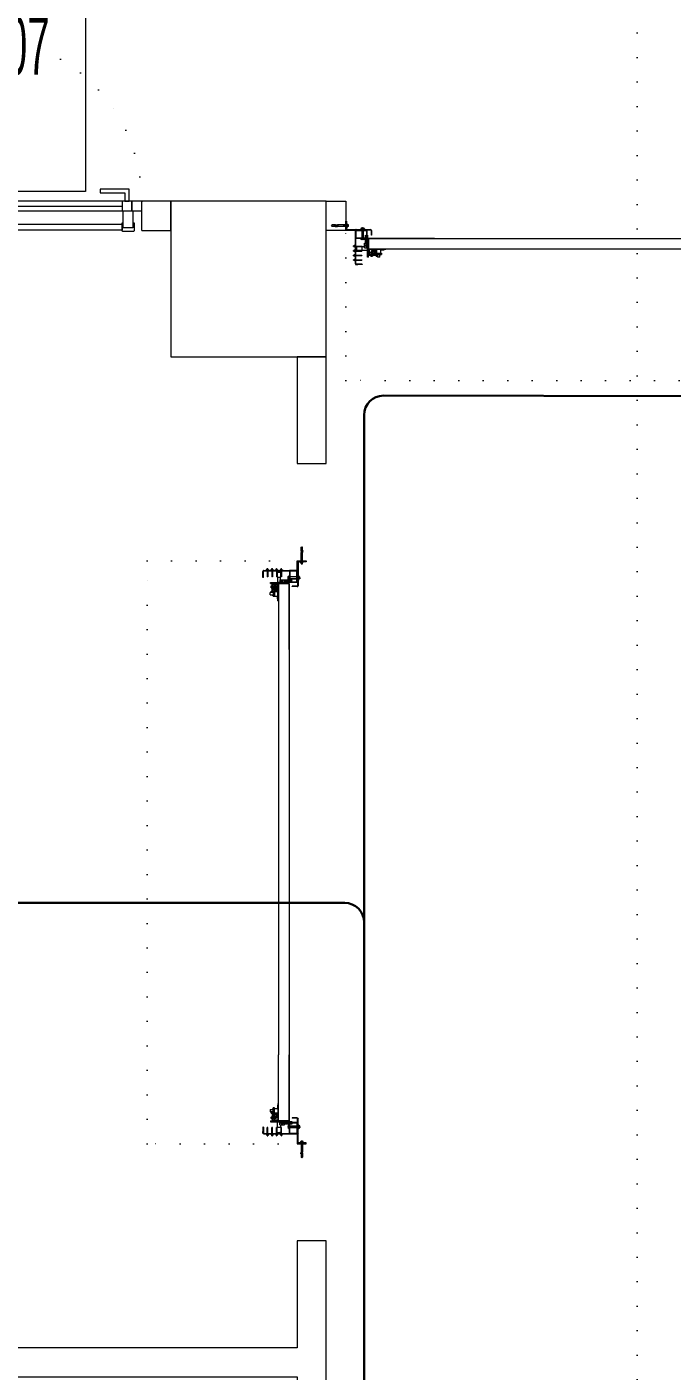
# Model space of a CAD drawing. Header units: metres. Extents: x -13621 to 152406, y -16073 to 22221.
# Drawn here: x 1486 to 1818, y 3478 to 4170 of the extents above; entities that cross this region are included whole.
import ezdxf
from ezdxf.enums import TextEntityAlignment as Align

# ---------------------------------------------------------------- set-up
doc = ezdxf.new("R2010")
doc.units = ezdxf.units.M
doc.header["$LTSCALE"] = 100
doc.header["$MEASUREMENT"] = 0
doc.linetypes.add('DOT2', pattern=[0.125, 0, -0.125])
doc.linetypes.add('HIDDEN', pattern=[0.375, 0.25, -0.125])
doc.layers.get('0').update_dxf_attribs({"color": 9, "lineweight": 9})
for name, color, linetype, lineweight in [('00', 9, 'Continuous', 9), ('01', 9, 'Continuous', 9), ('06B', 9, 'Continuous', 9), ('06D', 9, 'Continuous', 9), ('10', 9, 'Continuous', 9), ('15', 9, 'Continuous', 9), ('20', 9, 'DOT2', 9), ('21_mahal200', 9, 'Continuous', 9), ('Data  Tavan', 170, 'Continuous', 30)]:
    doc.layers.add(name, color=color, linetype=linetype, lineweight=lineweight)
doc.styles.add('Arial', font='arial.ttf', dxfattribs={"height": 2.5})
doc.styles.add('MuuM_TEXT-STANDART', font='ARIALN.TTF')

# ---------------------------------------------------------------- blocks, each defined once
blk = doc.blocks.new('p-kolon_80x80')
blk.add_lwpolyline([(-40, -40), (40, -40), (40, 40), (-40, 40)], close=True)
blk = doc.blocks.new('2.bod.sitatik')
at = {"layer": '01'}
blk.add_blockref('p-kolon_80x80', (1600, -4590), dxfattribs=at)
blk = doc.blocks.new('p-seksiyoonel kapı profil')
for p, q in [((-6.58, 4.13), (-6.82, 4.13)), ((-6.82, -13.02), (-6.82, 4.13)), ((-6.58, -13.02), (-6.58, 4.13)), ((-6.34, 4.37), (-6.34, 4.6)), ((-6.34, 4.6), (1.04, 4.6)), ((-6.34, 4.37), (1.04, 4.37)), ((-1.83, 1.61), (-1.83, -2.44)), ((-1.44, 1.27), (-1.8, 1.62)), ((-1.8, 1.62), (-1.8, -2.44)), ((-1.44, 1.27), (-1.44, -2.44)), ((-1.24, 1.18), (-1.24, -2.44)), ((-0.68, 1.62), (-1.04, 1.26)), ((-1.04, 1.26), (-1.04, -2.44)), ((-0.68, 1.62), (-0.68, -2.44)), ((-0.65, 1.61), (-0.65, -2.44)), ((0, 0), (33.85, 0)), ((0, 0), (0, 0)), ((1.04, 4.37), (1.04, 4.6)), ((1.27, 4.13), (1.51, 4.13)), ((1.27, 4.13), (1.27, 1.59)), ((1.51, 1.59), (1.27, 1.59)), ((1.51, 4.13), (1.51, 1.59)), ((-7.76, -4.16), (-7.76, -3.9)), ((-7.53, -3.9), (-7.76, -3.9)), ((-7.53, -4.16), (-7.76, -4.16)), ((-7.76, -4.19), (-7.76, -4.16)), ((-7.76, -4.19), (-7.08, -4.19)), ((-7.76, -6.53), (-7.76, -6.26)), ((-7.53, -6.26), (-7.76, -6.26)), ((-7.53, -6.53), (-7.76, -6.53)), ((-7.76, -6.56), (-7.76, -6.53)), ((-7.76, -6.56), (-7.08, -6.56)), ((-7.53, -3.9), (-6.84, -3.9)), ((-7.53, -4.16), (-7.53, -3.9)), ((-6.82, -4.16), (-7.53, -4.16)), ((-7.53, -6.26), (-6.84, -6.26)), ((-7.53, -6.53), (-7.53, -6.26)), ((-6.82, -6.53), (-7.53, -6.53)), ((-7.08, -3.39), (-6.84, -3.39)), ((-7.08, -3.63), (-7.08, -3.39)), ((-7.08, -3.63), (-7.08, -3.9)), ((-6.84, -3.63), (-7.08, -3.63)), ((-7.08, -4.16), (-7.08, -4.7)), ((-6.84, -4.7), (-7.08, -4.7)), ((-7.08, -5.76), (-6.84, -5.76)), ((-7.08, -5.99), (-7.08, -5.76)), ((-7.08, -5.99), (-7.08, -6.26)), ((-6.84, -5.99), (-7.08, -5.99)), ((-7.08, -6.53), (-7.08, -7.06)), ((-6.84, -3.63), (-6.84, -3.39)), ((-6.84, -3.63), (-6.84, -3.9)), ((-6.84, -4.7), (-6.84, -4.19)), ((-6.84, -5.99), (-6.84, -5.76)), ((-6.84, -5.99), (-6.84, -6.26)), ((-6.84, -7.06), (-6.84, -6.56)), ((-6.58, -3.93), (-3.51, -3.93)), ((-6.58, -4.16), (-3.51, -4.16)), ((-6.58, -6.29), (-3.51, -6.29)), ((-6.58, -6.53), (-3.51, -6.53)), ((-5.99, -4.68), (-6.04, -4.73)), ((-6.04, -5.53), (-6.04, -4.73)), ((-6.04, -5.67), (-6.04, -5.53)), ((-6.04, -5.67), (-5.99, -5.72)), ((-3.39, -4.25), (-5.99, -4.25)), ((-5.99, -6.14), (-5.99, -4.25)), ((-5.99, -6.14), (-3.39, -6.14)), ((-3.51, -3.93), (-3.51, -4.16)), ((-3.51, -6.29), (-3.51, -6.53)), ((-3.39, -6.14), (-3.39, -4.25)), ((-2.07, -4.37), (-3.39, -4.37)), ((-3.39, -6.03), (-0.6, -6.03)), ((-2.07, -2.52), (-2.07, -2.44)), ((-2.07, -2.44), (-0.59, -2.44)), ((-2.07, -2.52), (-0.59, -2.52)), ((-2.07, -4.85), (-2.07, -2.52)), ((-2.07, -4.85), (-0.59, -4.85)), ((-1.7, -3.58), (-1.71, -3.72)), ((-1.71, -3.64), (-1.68, -3.77)), ((-1.71, -3.72), (-1.68, -3.85)), ((-1.65, -3.45), (-1.7, -3.58)), ((-1.68, -3.77), (-1.61, -3.89)), ((-1.68, -3.85), (-1.61, -3.97)), ((-1.56, -3.34), (-1.65, -3.45)), ((-1.65, -3.84), (-1.44, -3.63)), ((-1.61, -3.89), (-1.51, -3.98)), ((-1.61, -3.97), (-1.51, -4.07)), ((-1.45, -3.26), (-1.56, -3.34)), ((-1.51, -3.98), (-1.38, -4.04)), ((-1.51, -4.07), (-1.38, -4.13)), ((-1.31, -3.22), (-1.45, -3.26)), ((-1.44, -3.26), (-1.44, -3.63)), ((-1.38, -4.04), (-1.24, -4.07)), ((-1.38, -4.13), (-1.24, -4.15)), ((-1.17, -3.22), (-1.31, -3.22)), ((-1.24, -3.22), (-1.24, -3.55)), ((-1.24, -4.07), (-1.1, -4.04)), ((-1.24, -4.15), (-1.1, -4.13)), ((-1.04, -3.26), (-1.17, -3.22)), ((-1.1, -4.04), (-0.97, -3.98)), ((-1.1, -4.13), (-0.97, -4.07)), ((-1.04, -3.26), (-1.04, -3.63)), ((-0.92, -3.34), (-1.04, -3.26)), ((-1.04, -3.63), (-0.83, -3.83)), ((-0.97, -3.98), (-0.87, -3.89)), ((-0.97, -4.07), (-0.87, -3.97)), ((-0.83, -3.45), (-0.92, -3.34)), ((-0.87, -3.89), (-0.8, -3.77)), ((-0.87, -3.97), (-0.8, -3.85)), ((-0.78, -3.58), (-0.83, -3.45)), ((-0.8, -3.77), (-0.77, -3.64)), ((-0.8, -3.85), (-0.77, -3.72)), ((-0.77, -3.72), (-0.78, -3.58)), ((-0.59, -0.62), (-0.65, -0.68)), ((-0.65, -1.69), (-0.59, -1.74)), ((-0.6, -5.77), (-0.6, -4.85)), ((-0.6, -6.03), (-0.6, -5.77)), ((-0.6, -5.79), (-0.59, -5.79)), ((-0.12, 0), (-0.59, 0)), ((-0.59, -2.01), (-0.59, 0)), ((-0.59, -2.01), (-0.12, -2.01)), ((-0.59, -2.01), (-0.59, -2.44)), ((-0.59, -2.44), (-0.59, -2.5)), ((-0.59, -2.44), (-0.12, -2.44)), ((-0.59, -2.52), (-0.59, -2.5)), ((-0.59, -2.5), (-0.21, -2.5)), ((-0.59, -3.19), (-0.59, -2.52)), ((-0.59, -4.85), (-0.59, -3.19)), ((-0.59, -3.19), (-0.47, -3.19)), ((-0.59, -4.85), (-0.47, -4.85)), ((-0.59, -4.85), (-0.59, -5.32)), ((-0.12, -5.32), (-0.59, -5.32)), ((-0.59, -9.63), (-0.59, -5.32)), ((-0.47, -3.19), (-0.41, -3.16)), ((-0.47, -4.85), (-0.47, -3.19)), ((-0.4, -4.84), (-0.47, -4.85)), ((-0.41, -3.16), (-0.35, -3.07)), ((-0.34, -4.84), (-0.4, -4.84)), ((-0.35, -3.07), (-0.3, -2.93)), ((-0.28, -4.83), (-0.34, -4.84)), ((-0.3, -2.93), (-0.25, -2.74)), ((-0.22, -4.83), (-0.28, -4.83)), ((-0.25, -2.74), (-0.21, -2.5)), ((-0.18, -4.82), (-0.22, -4.83)), ((-0.21, -2.5), (-0.17, -2.49)), ((-0.15, -4.81), (-0.18, -4.82)), ((-0.17, -2.49), (-0.14, -2.48)), ((-0.12, -4.8), (-0.15, -4.81)), ((-0.12, -5.79), (-0.15, -5.79)), ((-0.15, -5.82), (0.36, -5.82)), ((-0.14, -2.48), (-0.12, -2.46)), ((-0.12, -0.24), (-0.12, 0)), ((-0.12, -0.24), (0, -0.24)), ((-0.12, -5.32), (-0.12, -0.24)), ((-0.12, -2.46), (-0.12, -2.45)), ((-0.12, -4.78), (-0.12, -4.8)), ((-0.12, -5.32), (0, -5.32)), ((-0.12, -5.79), (-0.12, -5.32)), ((0.13, -5.79), (-0.12, -5.79)), ((0.36, -5.85), (-0.12, -5.85)), ((-0.12, -9.63), (-0.12, -5.85)), ((33.85, 0), (0, 0)), ((0, 0), (0, -0.36)), ((0, -0.36), (0, -0.52)), ((0, -0.52), (0, -0.58)), ((0, -0.58), (0, -0.6)), ((0, -0.6), (0, -0.87)), ((0, -0.87), (0, -0.89)), ((0, -0.89), (0, -0.95)), ((0, -0.95), (0, -1.53)), ((0, -1.53), (0, -1.64)), ((0, -1.64), (0, -2.06)), ((0, -2.06), (0, -2.19)), ((0, -2.19), (0, -2.29)), ((0, -2.29), (0, -2.71)), ((0, -2.71), (0, -3.13)), ((0, -3.13), (0, -3.23)), ((0, -3.23), (0, -3.36)), ((0, -3.36), (0, -4.47)), ((0, -4.47), (0, -4.53)), ((0, -4.53), (0, -4.55)), ((0, -4.55), (0, -4.81)), ((0, -4.81), (0, -4.83)), ((0, -4.83), (0, -4.89)), ((0, -4.89), (0, -5.06)), ((0, -5.06), (0, -5.41)), ((0, -5.41), (33.85, -5.41)), ((0.07, -5.85), (0.07, -5.9)), ((0.07, -5.9), (0.36, -5.9)), ((0.36, -5.92), (0.09, -5.92)), ((0.36, -6.59), (0.1, -6.59)), ((0.13, -5.79), (0.13, -5.41)), ((0.29, -5.79), (0.13, -5.79)), ((0.13, -5.79), (0.16, -5.79)), ((0.31, -5.79), (0.31, -5.41)), ((0.32, -5.79), (0.36, -5.79)), ((0.36, -5.79), (0.36, -5.41)), ((0.36, -8.39), (0.36, -5.79)), ((0.36, -5.79), (0.4, -5.79)), ((0.38, -5.41), (0.38, -5.46)), ((0.38, -5.46), (0.39, -5.53)), ((0.39, -5.53), (0.39, -5.61)), ((0.39, -5.61), (0.4, -5.7)), ((0.4, -5.7), (0.4, -5.79)), ((0.4, -8.39), (0.4, -5.79)), ((3.93, -5.79), (0.4, -5.79)), ((1.26, -6.78), (1.23, -6.99)), ((1.33, -6.58), (1.26, -6.78)), ((1.44, -6.39), (1.33, -6.58)), ((1.33, -7.09), (1.36, -6.87)), ((1.36, -6.87), (1.42, -6.66)), ((1.37, -7.09), (1.39, -6.87)), ((1.39, -6.87), (1.43, -6.71)), ((1.42, -6.66), (1.43, -6.64)), ((1.57, -6.23), (1.44, -6.39)), ((1.56, -6.52), (1.44, -6.61)), ((1.44, -6.61), (1.46, -6.89)), ((1.51, -6.61), (1.44, -6.61)), ((1.45, -6.58), (1.52, -6.47)), ((1.46, -6.89), (1.49, -7.18)), ((1.5, -6.55), (1.55, -6.47)), ((1.51, -6.61), (1.63, -6.52)), ((1.54, -6.87), (1.51, -6.61)), ((1.52, -6.47), (1.66, -6.3)), ((1.57, -7.14), (1.54, -6.87)), ((1.55, -6.47), (1.69, -6.3)), ((1.9, -6.27), (1.56, -6.52)), ((1.74, -6.09), (1.57, -6.23)), ((1.58, -6.92), (1.61, -6.79)), ((1.61, -6.79), (1.66, -6.67)), ((1.63, -6.52), (1.99, -6.27)), ((1.66, -6.3), (1.83, -6.16)), ((1.66, -6.67), (1.72, -6.56)), ((1.69, -6.3), (1.86, -6.16)), ((1.72, -6.56), (1.8, -6.45)), ((1.92, -5.98), (1.74, -6.09)), ((1.8, -6.45), (1.89, -6.35)), ((1.83, -6.16), (2.02, -6.05)), ((1.86, -6.16), (2.05, -6.05)), ((1.89, -6.35), (1.99, -6.27)), ((2.03, -6.18), (1.9, -6.27)), ((2.12, -5.91), (1.92, -5.98)), ((1.98, -7.05), (2.01, -6.89)), ((1.99, -6.27), (2.11, -6.18)), ((1.99, -6.27), (2.1, -6.2)), ((2.01, -6.89), (2.08, -6.75)), ((2.02, -6.05), (2.23, -5.99)), ((2.38, -5.94), (2.03, -6.18)), ((2.07, -6.91), (2.03, -7.05)), ((2.05, -6.05), (2.26, -5.99)), ((2.14, -6.78), (2.07, -6.91)), ((2.08, -6.75), (2.19, -6.63)), ((2.1, -6.2), (2.22, -6.15)), ((2.11, -6.18), (2.45, -5.94)), ((2.33, -5.87), (2.12, -5.91)), ((2.25, -6.67), (2.14, -6.78)), ((2.19, -6.63), (2.33, -6.55)), ((2.22, -6.15), (2.34, -6.11)), ((2.23, -5.99), (2.29, -5.98)), ((2.39, -6.61), (2.25, -6.67)), ((2.26, -5.99), (2.29, -5.98)), ((2.53, -6.59), (2.26, -6.59)), ((2.44, -5.86), (2.33, -5.87)), ((2.33, -6.55), (2.48, -6.5)), ((2.34, -6.11), (2.47, -6.09)), ((2.45, -5.94), (2.38, -5.94)), ((2.53, -6.59), (2.39, -6.61)), ((2.53, -5.87), (2.44, -5.86)), ((2.45, -5.94), (2.71, -6.05)), ((2.47, -6.09), (2.6, -6.09)), ((2.48, -6.5), (2.64, -6.5)), ((2.49, -6.5), (2.54, -6.51)), ((2.52, -6.5), (2.61, -6.51)), ((2.52, -6.5), (2.56, -6.5)), ((2.74, -5.9), (2.53, -5.87)), ((2.7, -6.59), (2.53, -6.59)), ((2.68, -6.61), (2.53, -6.59)), ((2.54, -6.51), (2.69, -6.57)), ((2.55, -5.97), (2.7, -5.99)), ((2.56, -6.5), (2.72, -6.55)), ((2.6, -6.09), (2.73, -6.1)), ((2.61, -6.51), (2.76, -6.57)), ((2.64, -6.5), (2.8, -6.55)), ((2.73, -6.63), (2.67, -6.56)), ((2.82, -6.67), (2.68, -6.61)), ((2.69, -6.57), (2.82, -6.66)), ((2.7, -5.99), (2.91, -6.05)), ((2.71, -6.05), (2.98, -6.18)), ((2.72, -6.55), (2.85, -6.63)), ((2.73, -6.1), (2.86, -6.13)), ((2.95, -5.97), (2.74, -5.9)), ((2.76, -6.57), (2.89, -6.66)), ((2.8, -6.66), (2.76, -6.61)), ((2.8, -6.55), (2.94, -6.63)), ((2.82, -6.66), (2.89, -6.73)), ((2.92, -6.78), (2.82, -6.67)), ((2.85, -6.63), (2.96, -6.75)), ((2.86, -6.13), (2.98, -6.18)), ((2.89, -6.66), (2.99, -6.79)), ((2.91, -6.05), (3.1, -6.16)), ((3, -6.91), (2.92, -6.78)), ((2.94, -6.63), (3.05, -6.75)), ((3.13, -6.08), (2.95, -5.97)), ((2.96, -6.75), (3.04, -6.89)), ((2.98, -6.18), (3.1, -6.24)), ((2.98, -6.18), (3.02, -6.19)), ((2.99, -6.79), (3.05, -6.93)), ((3.03, -7.05), (3, -6.91)), ((3.02, -6.19), (3.26, -6.31)), ((3.04, -6.89), (3.07, -7.05)), ((3.05, -6.75), (3.12, -6.89)), ((3.1, -6.16), (3.27, -6.29)), ((3.1, -6.24), (3.2, -6.32)), ((3.12, -6.89), (3.15, -7.05)), ((3.24, -6.17), (3.13, -6.08)), ((3.2, -6.32), (3.3, -6.41)), ((3.25, -6.18), (3.41, -6.37)), ((3.26, -6.31), (3.5, -6.42)), ((3.3, -6.41), (3.38, -6.51)), ((3.38, -6.51), (3.45, -6.62)), ((3.45, -6.62), (3.5, -6.74)), ((3.5, -6.42), (3.53, -6.7)), ((3.5, -6.74), (3.54, -6.87)), ((3.51, -6.51), (3.64, -6.88)), ((3.53, -6.7), (3.56, -7)), ((3.54, -6.72), (3.58, -6.87)), ((3.54, -6.87), (3.56, -7)), ((3.58, -6.87), (3.6, -7.09)), ((3.64, -6.88), (3.65, -7.29)), ((3.91, -5.46), (3.91, -5.41)), ((3.92, -5.53), (3.91, -5.46)), ((3.92, -5.61), (3.92, -5.53)), ((3.93, -5.7), (3.92, -5.61)), ((3.93, -5.79), (3.93, -5.7)), ((3.93, -8.39), (3.93, -5.79)), ((3.93, -5.79), (4.01, -5.79)), ((3.97, -5.79), (3.97, -7.56)), ((4.01, -5.79), (4.01, -5.41)), ((8.86, -5.79), (4.01, -5.79)), ((6.33, -7.56), (6.33, -5.79)), ((6.58, -5.82), (8.07, -5.82)), ((8.04, -5.85), (6.61, -5.85)), ((6.81, -5.85), (6.81, -5.9)), ((6.81, -5.9), (7.84, -5.9)), ((7.82, -5.92), (6.82, -5.92)), ((7.84, -5.9), (7.84, -5.85)), ((8.86, -5.79), (8.86, -5.41)), ((-7.76, -8.89), (-7.76, -8.62)), ((-7.53, -8.62), (-7.76, -8.62)), ((-7.53, -8.89), (-7.76, -8.89)), ((-7.76, -8.92), (-7.76, -8.89)), ((-7.76, -8.92), (-7.08, -8.92)), ((-7.76, -11.25), (-7.76, -10.99)), ((-7.53, -10.99), (-7.76, -10.99)), ((-7.53, -11.25), (-7.76, -11.25)), ((-7.76, -11.28), (-7.76, -11.25)), ((-7.76, -11.28), (-7.08, -11.28)), ((-7.53, -8.62), (-6.84, -8.62)), ((-7.53, -8.89), (-7.53, -8.62)), ((-6.82, -8.89), (-7.53, -8.89)), ((-7.53, -10.99), (-6.84, -10.99)), ((-7.53, -11.25), (-7.53, -10.99)), ((-6.82, -11.25), (-7.53, -11.25)), ((-6.84, -7.06), (-7.08, -7.06)), ((-7.08, -8.12), (-6.84, -8.12)), ((-7.08, -8.35), (-7.08, -8.12)), ((-7.08, -8.35), (-7.08, -8.62)), ((-6.84, -8.35), (-7.08, -8.35)), ((-7.08, -8.89), (-7.08, -9.42)), ((-6.84, -9.42), (-7.08, -9.42)), ((-7.08, -10.48), (-6.84, -10.48)), ((-7.08, -10.71), (-7.08, -10.48)), ((-7.08, -10.71), (-7.08, -10.99)), ((-6.84, -10.71), (-7.08, -10.71)), ((-7.08, -11.25), (-7.08, -11.79)), ((-6.84, -11.79), (-7.08, -11.79)), ((-6.84, -8.35), (-6.84, -8.12)), ((-6.84, -8.35), (-6.84, -8.62)), ((-6.84, -9.42), (-6.84, -8.92)), ((-6.84, -10.71), (-6.84, -10.48)), ((-6.84, -10.71), (-6.84, -10.99)), ((-6.84, -11.79), (-6.84, -11.28)), ((-6.58, -13.02), (-6.82, -13.02)), ((-6.82, -13.02), (-6.82, -13.03)), ((-6.58, -8.65), (-3.51, -8.65)), ((-6.58, -8.89), (-3.51, -8.89)), ((-6.58, -11.01), (-3.51, -11.01)), ((-6.58, -11.25), (-3.51, -11.25)), ((-6.34, -13.26), (-6.34, -13.5)), ((-3.27, -13.26), (-6.34, -13.26)), ((-3.27, -13.5), (-6.34, -13.5)), ((-6.34, -13.5), (-5.67, -13.5)), ((-6.34, -13.5), (-6.34, -13.5)), ((-5.67, -13.5), (-5.49, -13.5)), ((-5.67, -13.5), (-5.67, -13.5)), ((-5.49, -13.5), (-5.49, -13.5)), ((-3.51, -8.65), (-3.51, -8.89)), ((-3.51, -11.01), (-3.51, -11.25)), ((-3.27, -13.26), (-3.27, -13.5)), ((-0.12, -9.63), (-0.59, -9.63)), ((0.1, -7.59), (0.36, -7.59)), ((0.14, -8.74), (0.14, -8.27)), ((0.36, -8.27), (0.14, -8.27)), ((2.18, -8.74), (0.14, -8.74)), ((0.36, -8.39), (0.4, -8.39)), ((3.93, -8.39), (0.4, -8.39)), ((0.96, -7.09), (0.94, -7.09)), ((0.95, -7.13), (0.95, -7.21)), ((0.95, -7.21), (0.99, -7.42)), ((0.99, -7.42), (1.06, -7.62)), ((1.06, -7.62), (1.17, -7.8)), ((1.07, -9.19), (1.07, -8.74)), ((1.07, -9.19), (1.12, -9.19)), ((1.12, -9.19), (1.11, -9.19)), ((1.11, -9.19), (1.11, -9.22)), ((1.18, -9.22), (1.11, -9.22)), ((1.18, -9.22), (1.12, -9.19)), ((1.12, -9.19), (1.16, -9.19)), ((1.16, -9.19), (1.16, -8.74)), ((1.16, -9.19), (1.42, -9.19)), ((1.17, -7.8), (1.31, -7.96)), ((1.2, -9.22), (1.18, -9.22)), ((1.41, -9.19), (1.2, -9.22)), ((1.65, -9.22), (1.2, -9.22)), ((1.23, -6.99), (1.23, -7.21)), ((1.23, -7.21), (1.27, -7.42)), ((1.27, -7.42), (1.34, -7.62)), ((1.31, -7.96), (1.47, -8.1)), ((1.36, -7.31), (1.33, -7.09)), ((1.34, -7.62), (1.45, -7.8)), ((1.42, -7.52), (1.36, -7.31)), ((1.39, -7.31), (1.37, -7.09)), ((1.45, -7.52), (1.39, -7.31)), ((1.42, -9.19), (1.41, -9.19)), ((1.52, -7.71), (1.42, -7.52)), ((1.42, -9.19), (1.67, -9.19)), ((1.65, -9.22), (1.42, -9.19)), ((1.53, -7.67), (1.45, -7.52)), ((1.45, -7.8), (1.59, -7.96)), ((1.47, -8.1), (1.66, -8.21)), ((1.49, -7.18), (1.49, -7.22)), ((1.49, -7.22), (1.52, -7.49)), ((1.52, -7.49), (1.55, -7.76)), ((1.54, -7.74), (1.52, -7.71)), ((1.62, -7.76), (1.55, -7.76)), ((1.55, -7.76), (1.8, -7.88)), ((1.57, -7.05), (1.58, -6.92)), ((1.57, -7.18), (1.57, -7.05)), ((1.57, -7.18), (1.57, -7.14)), ((1.6, -7.48), (1.57, -7.18)), ((1.59, -7.31), (1.57, -7.18)), ((1.66, -7.88), (1.57, -7.78)), ((1.63, -7.44), (1.59, -7.31)), ((1.59, -7.96), (1.75, -8.1)), ((1.62, -7.76), (1.6, -7.48)), ((1.87, -7.87), (1.62, -7.76)), ((1.68, -7.56), (1.63, -7.44)), ((1.69, -7.88), (1.63, -7.81)), ((1.68, -9.22), (1.65, -9.22)), ((1.83, -8.02), (1.66, -7.88)), ((1.66, -8.21), (1.86, -8.28)), ((1.67, -9.19), (1.67, -8.74)), ((1.67, -9.19), (1.88, -9.19)), ((1.75, -7.67), (1.68, -7.56)), ((1.88, -9.19), (1.68, -9.22)), ((2.05, -9.22), (1.68, -9.22)), ((1.86, -8.02), (1.69, -7.88)), ((1.83, -7.77), (1.75, -7.67)), ((1.75, -8.1), (1.94, -8.21)), ((1.8, -7.88), (2.07, -8)), ((1.93, -7.86), (1.83, -7.77)), ((2.03, -8.13), (1.83, -8.02)), ((2.06, -8.13), (1.86, -8.02)), ((1.86, -8.28), (2.07, -8.31)), ((2.11, -7.99), (1.87, -7.87)), ((2.09, -9.19), (1.88, -9.19)), ((1.88, -9.19), (1.88, -9.19)), ((2.05, -9.22), (1.88, -9.19)), ((2.03, -7.94), (1.93, -7.86)), ((1.94, -8.21), (2.14, -8.28)), ((1.99, -7.21), (1.98, -7.05)), ((2.04, -7.36), (1.99, -7.21)), ((2.03, -7.05), (2.05, -7.2)), ((2.15, -8), (2.03, -7.94)), ((2.24, -8.19), (2.03, -8.13)), ((2.14, -7.49), (2.04, -7.36)), ((2.05, -7.2), (2.1, -7.34)), ((2.05, -9.2), (2.06, -9.22)), ((2.06, -9.22), (2.05, -9.22)), ((2.27, -8.19), (2.06, -8.13)), ((2.07, -8), (2.1, -8.02)), ((2.07, -8.31), (2.16, -8.31)), ((2.09, -9.19), (2.09, -8.74)), ((2.1, -7.34), (2.19, -7.46)), ((2.1, -8.02), (2.35, -8.13)), ((2.15, -8), (2.11, -7.99)), ((2.26, -7.6), (2.14, -7.49)), ((2.14, -8.28), (2.35, -8.31)), ((2.41, -8.13), (2.15, -8)), ((2.27, -8.05), (2.15, -8)), ((2.18, -8.74), (2.18, -8.39)), ((4.56, -8.74), (2.18, -8.74)), ((2.19, -7.46), (2.32, -7.54)), ((2.45, -8.21), (2.24, -8.19)), ((2.26, -7.59), (2.53, -7.59)), ((2.41, -7.66), (2.26, -7.6)), ((2.4, -8.08), (2.27, -8.05)), ((2.48, -8.21), (2.27, -8.19)), ((2.32, -7.54), (2.46, -7.59)), ((2.35, -8.13), (2.6, -8.24)), ((2.35, -8.31), (2.56, -8.31)), ((2.53, -8.09), (2.4, -8.08)), ((2.57, -7.68), (2.41, -7.66)), ((2.67, -8.24), (2.41, -8.13)), ((2.45, -8.21), (2.48, -8.21)), ((2.46, -7.59), (2.61, -7.59)), ((2.53, -7.67), (2.49, -7.68)), ((2.64, -7.66), (2.52, -7.68)), ((2.6, -7.67), (2.52, -7.68)), ((2.53, -7.59), (2.7, -7.59)), ((2.68, -7.62), (2.53, -7.67)), ((2.66, -8.09), (2.53, -8.09)), ((2.56, -8.31), (2.67, -8.29)), ((2.73, -7.66), (2.57, -7.68)), ((2.75, -7.62), (2.6, -7.67)), ((2.67, -8.24), (2.6, -8.24)), ((2.61, -7.59), (2.75, -7.54)), ((2.79, -7.59), (2.64, -7.66)), ((2.79, -8.07), (2.66, -8.09)), ((2.67, -7.62), (2.73, -7.55)), ((2.79, -8.16), (2.67, -8.24)), ((2.82, -7.52), (2.68, -7.62)), ((2.72, -8.28), (2.71, -8.28)), ((2.92, -8.22), (2.72, -8.28)), ((2.87, -7.59), (2.73, -7.66)), ((2.75, -7.54), (2.87, -7.46)), ((2.88, -7.52), (2.75, -7.62)), ((2.76, -7.57), (2.79, -7.53)), ((2.91, -8.13), (2.77, -8.17)), ((2.91, -7.49), (2.79, -7.59)), ((2.79, -7.53), (2.8, -7.52)), ((3.15, -7.91), (2.79, -8.16)), ((2.91, -8.03), (2.79, -8.07)), ((2.89, -7.45), (2.82, -7.52)), ((2.87, -7.46), (2.97, -7.34)), ((3, -7.49), (2.87, -7.59)), ((2.98, -7.4), (2.88, -7.52)), ((3.01, -7.36), (2.91, -7.49)), ((3.03, -7.98), (2.91, -8.03)), ((3.11, -8.02), (2.91, -8.13)), ((3.26, -8), (2.92, -8.22)), ((2.97, -7.34), (3.02, -7.2)), ((3.05, -7.25), (2.98, -7.4)), ((3.09, -7.36), (3, -7.49)), ((3.06, -7.21), (3.01, -7.36)), ((3.02, -7.2), (3.03, -7.05)), ((3.15, -7.91), (3.03, -7.98)), ((3.05, -6.93), (3.07, -7.09)), ((3.07, -7.09), (3.05, -7.25)), ((3.07, -7.05), (3.06, -7.21)), ((3.14, -7.21), (3.09, -7.36)), ((3.27, -7.88), (3.11, -8.02)), ((3.15, -7.05), (3.14, -7.21)), ((3.27, -7.82), (3.15, -7.91)), ((3.25, -7.83), (3.15, -7.91)), ((3.34, -7.73), (3.25, -7.83)), ((3.51, -7.68), (3.26, -8)), ((3.61, -7.57), (3.27, -7.82)), ((3.38, -7.77), (3.27, -7.88)), ((3.41, -7.62), (3.34, -7.73)), ((3.48, -7.51), (3.41, -7.62)), ((3.52, -7.38), (3.48, -7.51)), ((3.53, -7.63), (3.51, -7.68)), ((3.55, -7.26), (3.52, -7.38)), ((3.57, -7.13), (3.55, -7.26)), ((3.56, -7), (3.57, -7.13)), ((3.56, -7), (3.57, -7.04)), ((3.57, -7.04), (3.59, -7.3)), ((3.6, -7.09), (3.59, -7.24)), ((3.59, -7.3), (3.61, -7.57)), ((3.65, -7.29), (3.6, -7.43)), ((3.9, -9.19), (3.9, -8.74)), ((3.9, -9.19), (4, -9.19)), ((3.93, -7.56), (6.14, -7.56)), ((3.93, -8.27), (6.14, -8.27)), ((4, -9.19), (3.94, -9.22)), ((4.12, -9.22), (3.94, -9.22)), ((4.12, -9.22), (4, -9.19)), ((4, -9.19), (4.1, -9.19)), ((4, -9.19), (4, -9.19)), ((4.1, -9.19), (4.1, -8.74)), ((4.1, -9.19), (4.37, -9.19)), ((4.14, -9.22), (4.12, -9.22)), ((4.37, -9.19), (4.14, -9.22)), ((4.56, -9.22), (4.14, -9.22)), ((4.37, -9.19), (4.56, -9.19)), ((4.37, -9.19), (4.37, -9.19)), ((4.56, -9.21), (4.37, -9.19)), ((4.56, -8.27), (4.56, -9.69)), ((5.74, -9.69), (4.56, -9.69)), ((5.74, -9.69), (5.74, -8.27)), ((5.88, -8.74), (5.74, -8.74)), ((5.88, -8.74), (5.88, -8.27)), ((6.14, -7.56), (6.14, -8.27)), ((6.14, -7.56), (6.63, -7.56)), ((6.14, -8.27), (6.63, -8.27)), ((6.63, -7.56), (6.63, -8.27))]:
    blk.add_line(p, q)
for centre, radius, start, end in [((-6.34, 4.13), 0.473, 90, 180), ((-6.34, 4.13), 0.236, 90, 180), ((-1.24, 1.47), 0.295, 225, 269.1856), ((-1.24, 1.47), 0.295, 270.37106, 314.37643), ((1.04, 4.13), 0.473, 0, 90), ((1.04, 4.13), 0.236, 0, 90), ((-6.81, -3.9), 0.0295, 180, 258.46304), ((-6.81, -4.19), 0.0295, 101.53696, 180), ((-6.81, -6.26), 0.0295, 180, 258.46304), ((-6.81, -6.56), 0.0295, 101.53696, 180), ((-1.24, -3.84), 0.295, 90.8144, 135), ((-1.24, -3.84), 0.295, 45.62357, 89.62894), ((-0.12, -5.32), 0.472, 180, 270), ((-0.12, -5.82), 0.0295, 180, 270), ((0.1, -7.09), 0.502, 90, 116.35109), ((0.09, -5.9), 0.0177, 180, 270), ((6.61, -5.82), 0.0295, 180, 270), ((6.82, -5.9), 0.0177, 180, 270), ((7.82, -5.9), 0.0177, 270, 0), ((8.04, -5.82), 0.0295, 270, 0), ((-6.81, -8.62), 0.0295, 180, 258.46304), ((-6.81, -8.92), 0.0295, 101.53696, 180), ((-6.81, -10.99), 0.0295, 180, 258.46304), ((-6.81, -11.28), 0.0295, 101.53696, 180), ((-6.34, -13.02), 0.473, 180, 270), ((-6.34, -13.03), 0.473, 180, 270), ((-6.34, -13.02), 0.236, 180, 270), ((0.1, -7.09), 0.502, 243.64891, 270)]:
    blk.add_arc(centre, radius, start, end)
blk = doc.blocks.new('çelik dübel')
at = {"layer": '10', "linetype": 'HIDDEN', "ltscale": 7}
for p, q in [((-87.2, -2), (-85, 2)), ((-85, -6), (-85, 2)), ((-68, 2), (-85, 2)), ((-75, -6), (-75, 2)), ((-70, -6), (-70, 2)), ((-68, 3), (-58, 2)), ((-68, -7), (-68, 3)), ((-58, -6), (-58, 2)), ((-8.5, 2), (-58, 2)), ((-53, 1.5), (-58, 1.5)), ((-53, -6), (-53, 2)), ((-25, -6), (-25, 2)), ((-25, -6), (-23.9, 2)), ((-23, -6), (-21.9, 2)), ((-21, -6), (-19.9, 2)), ((-19, -6), (-17.9, 2)), ((-17, -6), (-15.9, 2)), ((-85, -6), (-87.2, -2)), ((-68, -6), (-85, -6)), ((-68, -7), (-58, -6)), ((-53, -5.5), (-58, -5.5)), ((-8.5, -6), (-58, -6))]:
    blk.add_line(p, q, dxfattribs=at)
at = {"layer": '10', "linetype": 'Continuous'}
for p, q in [((-15, -6), (-13.9, 2)), ((-13, -6), (-11.9, 2)), ((-11, -6), (-10, 1.1)), ((-10, -9), (-10, 5)), ((-9, 5), (-10, 5)), ((-9, -9), (-9, 5)), ((-8.5, 2), (-8.5, 3)), ((-8.5, -4), (-8.5, 0)), ((-5, 4), (-7.5, 4)), ((-5, 1), (-7.5, 1)), ((-4, 2), (-4, 3)), ((-1, 2), (-4, 2)), ((-4, -4), (-4, 0)), ((-3, -6), (-1.9, 2)), ((-1, -6), (0, 1.1)), ((0, -5), (0, 1)), ((-9, -9), (-10, -9)), ((-8.5, -6), (-8.5, -7)), ((-5, -5), (-7.5, -5)), ((-5, -8), (-7.5, -8)), ((-4, -6), (-4, -7)), ((-1, -6), (-4, -6))]:
    blk.add_line(p, q, dxfattribs=at)
at = {"layer": '10', "color": 4}
for p, q in [((-10, 3), (-10, 5)), ((-10, -7), (-10, -9.1))]:
    blk.add_line(p, q, dxfattribs=at)
at = {"layer": '10', "linetype": 'HIDDEN'}
for points in [[(-68, 0.6), (-67.4, 0.4), (-67, 0.1), (-66.6, -0.3), (-66.2, -0.8), (-65.9, -1.3), (-65.7, -1.9), (-65.4, -2.3), (-65.2, -2.8), (-65, -3.1), (-64.8, -3.3), (-64.6, -3.5), (-64.4, -3.6), (-64.2, -3.5), (-63.9, -3.5), (-63.7, -3.3), (-63.5, -3.1), (-63.2, -2.9), (-62.9, -2.6), (-62.7, -2.3), (-62.4, -2), (-62.1, -1.7), (-61.9, -1.4), (-61.6, -1.1), (-61.4, -0.9), (-61.2, -0.7), (-61, -0.6), (-60.8, -0.5), (-60.6, -0.5), (-60.4, -0.5), (-60.3, -0.7), (-60.1, -0.9), (-59.9, -1.1), (-59.8, -1.5), (-59.6, -1.9), (-59.4, -2.3), (-59.2, -2.7), (-58.9, -3), (-58.7, -3.3), (-58.4, -3.5), (-58, -3.5)], [(-68, -0.5), (-68, -0.5), (-67.9, -0.5), (-67.9, -0.5), (-67.8, -0.5), (-67.8, -0.6), (-67.7, -0.6), (-67.7, -0.6), (-67.6, -0.7), (-67.6, -0.7), (-67.6, -0.8), (-67.5, -0.8), (-67.5, -0.8), (-67.5, -0.9), (-67.4, -0.9), (-67.4, -0.9), (-67.3, -1), (-67.3, -1), (-67.3, -1.1), (-67.2, -1.1), (-67.2, -1.2), (-67.2, -1.2), (-67.1, -1.3), (-67.1, -1.3), (-67.1, -1.4), (-67, -1.4), (-67, -1.5), (-67, -1.5), (-66.9, -1.6), (-66.9, -1.6), (-66.9, -1.7), (-66.9, -1.7), (-66.8, -1.8), (-66.8, -1.9), (-66.8, -1.9), (-66.7, -2), (-66.7, -2), (-66.7, -2.1), (-66.6, -2.2), (-66.6, -2.2), (-66.6, -2.3), (-66.6, -2.3), (-66.5, -2.4), (-66.5, -2.5), (-66.5, -2.5), (-66.4, -2.6), (-66.4, -2.7), (-66.4, -2.7), (-66.3, -2.8), (-66.3, -2.8), (-66.3, -2.9), (-66.3, -3), (-66.2, -3), (-66.2, -3.1), (-66.2, -3.1), (-66.1, -3.2), (-66.1, -3.2), (-66.1, -3.3), (-66, -3.4), (-66, -3.4), (-66, -3.5), (-65.9, -3.5), (-65.9, -3.6), (-65.9, -3.6), (-65.8, -3.7), (-65.8, -3.7), (-65.7, -3.8), (-65.7, -3.8), (-65.7, -3.9), (-65.6, -3.9), (-65.6, -4), (-65.5, -4), (-65.5, -4.1), (-65.4, -4.1), (-65.4, -4.1), (-65.3, -4.2), (-65.3, -4.2), (-65.2, -4.3), (-65.2, -4.3), (-65.1, -4.3), (-65, -4.4), (-65, -4.4), (-64.9, -4.4), (-64.9, -4.4), (-64.8, -4.5), (-64.7, -4.5), (-64.7, -4.5), (-64.6, -4.5), (-64.5, -4.5), (-64.5, -4.5), (-64.4, -4.5), (-64.3, -4.5), (-64.3, -4.5), (-64.2, -4.5), (-64.1, -4.5), (-64.1, -4.5), (-64, -4.5), (-64, -4.5), (-63.9, -4.5), (-63.8, -4.5), (-63.8, -4.5), (-63.7, -4.4), (-63.7, -4.4), (-63.6, -4.4), (-63.6, -4.4), (-63.5, -4.4), (-63.4, -4.3), (-63.4, -4.3), (-63.3, -4.3), (-63.3, -4.3), (-63.3, -4.2), (-63.2, -4.2), (-63.2, -4.2), (-63.1, -4.1), (-63.1, -4.1), (-63, -4.1), (-63, -4), (-62.9, -4), (-62.9, -4), (-62.9, -3.9), (-62.8, -3.9), (-62.8, -3.9), (-62.7, -3.8), (-62.7, -3.8), (-62.7, -3.8), (-62.6, -3.7), (-62.6, -3.7), (-62.5, -3.6), (-62.5, -3.6), (-62.5, -3.6), (-62.4, -3.5), (-62.4, -3.5), (-62.4, -3.5), (-62.3, -3.4), (-62.3, -3.4), (-62.2, -3.3), (-62.2, -3.3), (-62.2, -3.3), (-62.1, -3.2), (-62.1, -3.2), (-62.1, -3.1), (-62, -3.1), (-62, -3.1), (-62, -3), (-61.9, -3), (-61.9, -2.9), (-61.9, -2.9), (-61.8, -2.9), (-61.8, -2.8), (-61.7, -2.8), (-61.7, -2.7), (-61.7, -2.7), (-61.6, -2.6), (-61.6, -2.6), (-61.6, -2.6), (-61.5, -2.5), (-61.5, -2.5), (-61.5, -2.5), (-61.4, -2.4), (-61.4, -2.4), (-61.4, -2.3), (-61.3, -2.3), (-61.3, -2.3), (-61.3, -2.2), (-61.3, -2.2), (-61.2, -2.2), (-61.2, -2.1), (-61.2, -2.1), (-61.1, -2), (-61.1, -2), (-61.1, -2), (-61, -1.9), (-61, -1.9), (-61, -1.9), (-61, -1.9), (-60.9, -1.8), (-60.9, -1.8), (-60.9, -1.8), (-60.9, -1.8), (-60.9, -1.8), (-60.9, -1.7), (-60.8, -1.7), (-60.8, -1.7), (-60.8, -1.7), (-60.8, -1.7), (-60.8, -1.7), (-60.8, -1.8), (-60.7, -1.8), (-60.7, -1.8), (-60.7, -1.8), (-60.7, -1.9), (-60.7, -1.9), (-60.7, -1.9), (-60.6, -2), (-60.6, -2), (-60.6, -2.1), (-60.6, -2.1), (-60.6, -2.1), (-60.5, -2.2), (-60.5, -2.2), (-60.5, -2.3), (-60.5, -2.3), (-60.4, -2.4), (-60.4, -2.5), (-60.4, -2.5), (-60.4, -2.6), (-60.3, -2.6), (-60.3, -2.7), (-60.3, -2.7), (-60.3, -2.8), (-60.2, -2.8), (-60.2, -2.9), (-60.2, -3), (-60.1, -3), (-60.1, -3.1), (-60.1, -3.1), (-60, -3.2), (-60, -3.2), (-59.9, -3.3), (-59.9, -3.4), (-59.9, -3.4), (-59.8, -3.5), (-59.8, -3.5), (-59.7, -3.6), (-59.7, -3.6), (-59.6, -3.7), (-59.6, -3.8), (-59.5, -3.8), (-59.5, -3.9), (-59.4, -3.9), (-59.3, -4), (-59.3, -4), (-59.2, -4.1), (-59.1, -4.2), (-59, -4.2), (-58.9, -4.3), (-58.8, -4.3), (-58.6, -4.4), (-58.4, -4.4), (-58.2, -4.5), (-58, -4.5)]]:
    blk.add_lwpolyline(points, dxfattribs=at)
at = {"layer": '10', "linetype": 'Continuous'}
for centre, start, end in [((-7.5, 3), 90, 180), ((-7.5, 2), 180, 270), ((-7.5, 0), 90, 180), ((-5, 3), 0, 90), ((-5, 2), 270, 0), ((-5, 0), 0, 90), ((-1, 1), 0, 90), ((-7.5, -4), 180, 270), ((-7.5, -6), 90, 180), ((-7.5, -7), 180, 270), ((-5, -4), 270, 0), ((-5, -6), 0, 90), ((-5, -7), 270, 0), ((-1, -5), 270, 0)]:
    blk.add_arc(centre, 1, start, end, dxfattribs=at)
blk = doc.blocks.new('dsa')
at = {"layer": '10'}
for p, q in [((61905.82, 2715.49, 0), (61905.82, 2715.18, 0)), ((61905.82, 2715.18, 0), (61907.58, 2715.18, 0)), ((61907.36, 2715.58, 0), (61906.04, 2715.58, 0)), ((61906.2, 2715.76, 0), (61907.19, 2715.82, 0)), ((61906.2, 2715.76, 0), (61906.22, 2715.77, 0)), ((61906.22, 2715.74, 0), (61906.2, 2715.76, 0)), ((61906.2, 2715.64, 0), (61907.19, 2715.7, 0)), ((61906.2, 2715.64, 0), (61906.22, 2715.66, 0)), ((61906.22, 2715.63, 0), (61906.2, 2715.64, 0)), ((61906.2, 2715.18, 0), (61907.2, 2715.18, 0)), ((61906.2, 2715.14, 0), (61906.2, 2715.18, 0)), ((61906.2, 2714.97, 0), (61906.2, 2710.47, 0)), ((61906.22, 2715.82, 0), (61906.28, 2715.86, 0)), ((61906.22, 2715.77, 0), (61906.22, 2715.82, 0)), ((61906.22, 2715.66, 0), (61906.22, 2715.74, 0)), ((61906.22, 2715.58, 0), (61906.22, 2715.63, 0)), ((61906.26, 2715.49, 0), (61906.26, 2715.18, 0)), ((61906.67, 2715.86, 0), (61906.28, 2715.86, 0)), ((61906.67, 2715.86, 0), (61907.11, 2715.86, 0)), ((61907.19, 2715.82, 0), (61907.11, 2715.86, 0)), ((61907.14, 2715.5, 0), (61907.14, 2715.18, 0)), ((61907.14, 2715.5, 0), (61907.14, 2715.49, 0)), ((61907.16, 2715.18, 0), (61907.16, 2715.14, 0)), ((61907.16, 2710.47, 0), (61907.16, 2714.97, 0)), ((61907.17, 2715.83, 0), (61907.19, 2715.82, 0)), ((61907.19, 2715.82, 0), (61907.17, 2715.8, 0)), ((61907.19, 2715.81, 0), (61907.17, 2715.8, 0)), ((61907.17, 2715.8, 0), (61907.17, 2715.71, 0)), ((61907.17, 2715.71, 0), (61907.19, 2715.7, 0)), ((61907.19, 2715.7, 0), (61907.17, 2715.68, 0)), ((61907.17, 2715.68, 0), (61907.17, 2715.6, 0)), ((61907.17, 2715.6, 0), (61907.19, 2715.58, 0)), ((61907.2, 2715.18, 0), (61907.2, 2715.14, 0)), ((61907.2, 2710.47, 0), (61907.2, 2714.97, 0)), ((61907.58, 2715.18, 0), (61907.58, 2715.49, 0)), ((61905.82, 2710.26, 0), (61907.58, 2710.26, 0)), ((61905.82, 2709.95, 0), (61905.82, 2710.26, 0)), ((61907.36, 2709.86, 0), (61906.05, 2709.86, 0)), ((61906.2, 2710.3, 0), (61906.2, 2710.26, 0)), ((61906.2, 2710.26, 0), (61907.2, 2710.26, 0)), ((61906.26, 2709.95, 0), (61906.26, 2710.26, 0)), ((61907.14, 2709.94, 0), (61907.14, 2710.26, 0)), ((61907.14, 2709.94, 0), (61907.14, 2709.95, 0)), ((61907.16, 2710.26, 0), (61907.16, 2710.3, 0)), ((61907.2, 2710.26, 0), (61907.2, 2710.3, 0)), ((61907.58, 2710.26, 0), (61907.58, 2709.95, 0))]:
    blk.add_line(p, q, dxfattribs=at)
at = {"layer": '10', "lineweight": 9}
for p, q in [((61906.52, 2715.56, 0), (61906.52, 2715.59, 0)), ((61906.52, 2715.58, 0), (61906.52, 2715.58, 0))]:
    blk.add_line(p, q, dxfattribs=at)
at = {"layer": '10', "elevation": 0}
blk.add_lwpolyline([(61897.96, 2714.47), (61897.96, 2719.18), (61898.46, 2719.18), (61898.46, 2715.37, 0.414214), (61898.86, 2714.97), (61908.96, 2714.97), (61908.96, 2714.47), (61897.96, 2714.47)], format="xyb", dxfattribs=at)
for points in [[(61907.92, 2714.97), (61905.52, 2714.97), (61905.52, 2715.14), (61907.92, 2715.14)], [(61907.92, 2710.47), (61905.52, 2710.47), (61905.52, 2710.3), (61907.92, 2710.3)]]:
    blk.add_lwpolyline(points, close=True, dxfattribs=at)
for points in [[(61906.24, 2715.14), (61906.24, 2715.18)], [(61906.24, 2714.97), (61906.24, 2710.47)], [(61906.24, 2710.3), (61906.24, 2710.26)]]:
    blk.add_lwpolyline(points, dxfattribs=at)
at = {"layer": '10'}
for centre, radius, start, end in [((61906.04, 2715.27, 0), 0.315, 45.8497, 134.1503), ((61906.7, 2714.47, 0), 1.12, 66.87008, 113.12992), ((61906.7, 2714.47, 0), 1.12, 66.87008, 113.12992), ((61907.36, 2715.27, 0), 0.313, 45.44896, 134.55104), ((61906.04, 2710.18, 0), 0.315, 225.8497, 314.1503), ((61906.7, 2710.98, 0), 1.12, 246.87008, 293.12992), ((61906.7, 2710.98, 0), 1.12, 246.87008, 293.12992), ((61907.36, 2710.18, 0), 0.313, 225.44896, 314.55104)]:
    blk.add_arc(centre, radius, start, end, dxfattribs=at)
at = {"color": 7, "extrusion": (0, 0, -1), "xscale": -0.1000000000058208, "yscale": 0.1000000000058208, "zscale": -0.1000000000058208}
blk.add_blockref('çelik dübel', (-61899.46, 2717.07, 0), dxfattribs=at)
blk = doc.blocks.new('K-SE-02')
at = {"layer": '10'}
for points in [[(-295, 0), (-295, -4), (-289, -4), (-289, 0)], [(-294.8, -0.2), (-294.8, -3.8), (-289.2, -3.8), (-289.2, -0.2)], [(-5, 0), (-5, -4), (-11, -4), (-11, 0)], [(-5.2, -0.2), (-5.2, -3.8), (-10.8, -3.8), (-10.8, -0.2)]]:
    blk.add_lwpolyline(points, close=True, dxfattribs=at)
at = {"layer": '10', "elevation": 0}
for points in [[(-295, 0), (-295, -4), (-289, -4), (-289, 0)], [(-294.8, -0.2), (-294.8, -3.8), (-289.2, -3.8), (-289.2, -0.2)], [(-5, 0), (-5, -4), (-11, -4), (-11, 0)], [(-5.2, -0.2), (-5.2, -3.8), (-10.8, -3.8), (-10.8, -0.2)]]:
    blk.add_lwpolyline(points, close=True, dxfattribs=at)
at = {"layer": '10'}
for points in [[(-273.98, -4.1), (-45.67, -4.1)], [(-273.98, -9.51), (-45.67, -9.51)]]:
    blk.add_lwpolyline(points, dxfattribs=at)
at = {"layer": '20'}
blk.add_lwpolyline([(0, 2.81), (0, -77.19), (-300, -77.19), (-300, 2.81)], dxfattribs=at)
at = {"layer": '10'}
for name, p in [('dsa', (-62197.96, -2714.47, 0)), ('p-seksiyoonel kapı profil', (-288.18, -4.1))]:
    blk.add_blockref(name, p, dxfattribs=at)
at = {"layer": '10', "extrusion": (0, 0, -1), "zscale": -1}
for name, p in [('p-seksiyoonel kapı profil', (11.82, -4.1)), ('dsa', (-61897.96, -2714.47, 0))]:
    blk.add_blockref(name, p, dxfattribs=at)
blk = doc.blocks.new('K-SE-01')
at = {"layer": '10'}
for points in [[(-682.66, 15.02), (-154.34, 15.02)], [(-682.66, 9.6), (-154.34, 9.6)]]:
    blk.add_lwpolyline(points, dxfattribs=at)
for points in [[(-703.67, 5.5), (-703.67, 9.5), (-697.67, 9.5), (-697.67, 5.5)], [(-703.47, 5.7), (-703.47, 9.3), (-697.87, 9.3), (-697.87, 5.7)], [(-113.67, 5.5), (-113.67, 9.5), (-119.67, 9.5), (-119.67, 5.5)], [(-113.87, 5.7), (-113.87, 9.3), (-119.47, 9.3), (-119.47, 5.7)]]:
    blk.add_lwpolyline(points, close=True, dxfattribs=at)
at = {"layer": '10', "elevation": 0}
for points in [[(-703.67, 5.5), (-703.67, 9.5), (-697.67, 9.5), (-697.67, 5.5)], [(-703.47, 5.7), (-703.47, 9.3), (-697.87, 9.3), (-697.87, 5.7)], [(-113.67, 5.5), (-113.67, 9.5), (-119.67, 9.5), (-119.67, 5.5)], [(-113.87, 5.7), (-113.87, 9.3), (-119.47, 9.3), (-119.47, 5.7)]]:
    blk.add_lwpolyline(points, close=True, dxfattribs=at)
at = {"layer": '20'}
blk.add_lwpolyline([(-108.67, 2.69), (-108.67, 82.69), (-708.67, 82.69), (-708.67, 2.69)], dxfattribs=at)
at = {"layer": '10', "xscale": -1, "rotation": 180}
for name, p in [('p-seksiyoonel kapı profil', (-696.86, 9.6)), ('dsa', (-62606.63, 2719.97, 0))]:
    blk.add_blockref(name, p, dxfattribs=at)
at = {"layer": '10', "rotation": 180}
for name, p in [('p-seksiyoonel kapı profil', (-120.49, 9.6)), ('dsa', (61789.29, 2719.97, 0))]:
    blk.add_blockref(name, p, dxfattribs=at)
blk = doc.blocks.new('K-AL-01A')
at = {"layer": '06B'}
blk.add_lwpolyline([(2634.71, 4254.27), (2634.71, 4260.52), (2619.71, 4260.52), (2619.71, 4258.65), (2632.46, 4258.65), (2632.46, 4258.65), (2632.46, 4254.27), (2634.71, 4254.27)], dxfattribs=at)
at = {"layer": '06D'}
for p, q in [((2637.95, 4254.27), (2551.08, 4254.27)), ((2551.08, 4249.27), (2637.95, 4249.27))]:
    blk.add_line(p, q, dxfattribs=at)
for points in [[(2553.58, 4241.77), (2558.58, 4241.77), (2558.58, 4249.27), (2553.58, 4249.27)], [(2636.58, 4240.66), (2631.58, 4240.66), (2631.58, 4249.27), (2636.58, 4249.27)], [(2630.96, 4239.41), (2559.21, 4239.41), (2559.21, 4242.53), (2630.96, 4242.53)]]:
    blk.add_lwpolyline(points, close=True, dxfattribs=at)
for points in [[(2553.58, 4243.16), (2552.96, 4243.16), (2552.96, 4239.16, 0.414214), (2553.33, 4238.78), (2558.83, 4238.78, 0.414214), (2559.21, 4239.16), (2559.21, 4243.16), (2558.58, 4243.16)], [(2636.58, 4243.16), (2637.21, 4243.16), (2637.21, 4239.16, -0.414214), (2636.83, 4238.78), (2631.33, 4238.78, -0.414214), (2630.96, 4239.16), (2630.96, 4243.16), (2631.58, 4243.16)]]:
    blk.add_lwpolyline(points, format="xyb", dxfattribs=at)
at = {"layer": '10'}
for points in [[(2551.08, 4254.27), (2551.08, 4249.27), (2556.08, 4249.27), (2556.08, 4254.27)], [(2556.08, 4254.27), (2556.08, 4249.27), (2561.08, 4249.27), (2561.08, 4254.27)], [(2631.08, 4254.27), (2631.08, 4249.27), (2636.08, 4249.27), (2636.08, 4254.27)], [(2636.08, 4254.27), (2636.08, 4249.27), (2641.08, 4249.27), (2641.08, 4254.27)]]:
    blk.add_lwpolyline(points, close=True, dxfattribs=at)
at = {"layer": '15'}
blk.add_lwpolyline([(2561.08, 4251.77), (2631.08, 4251.77)], dxfattribs=at)
at = {"layer": '20'}
blk.add_lwpolyline([(2556.08, 4254.27), (2556.08, 4339.27)], dxfattribs=at)
blk.add_arc((2556.08, 4254.27), 85, 0, 90, dxfattribs=at)
blk = doc.blocks.new('0_roomno2')
blk.add_lwpolyline([(19.375, -10.5), (0, -10.5), (0, 0), (19.375, 0)], close=True)
for points in [[(0, -3), (19.375, -3)], [(8.125, -3), (8.125, -10.5)], [(11.875, -3), (11.875, -10.5)], [(15.625, -3), (15.625, -10.5)], [(0, -6.75), (8.125, -6.75)]]:
    blk.add_lwpolyline(points)
at = {"style": 'MuuM_TEXT-STANDART', "width": 0.6}
blk.add_text('H:', height=1.5, dxfattribs=at).set_placement((0.35, -8.608), align=Align.MIDDLE_LEFT)
at = {"style": 'Arial'}
blk.add_attdef('ODANO', (0, 1.17), '', height=2, dxfattribs=at)
blk.add_attdef('MEKANADI', text='', height=2, dxfattribs=at).set_placement((0.35, -3), align=Align.BOTTOM_LEFT)
at = {"style": 'MuuM_TEXT-STANDART', "width": 0.6}
for tag, p in [('YER01', (10, -4.5)), ('TAVAN01', (13.75, -4.5)), ('DUVAR01', (17.5, -4.5)), ('YER02', (10, -6.75)), ('TAVAN02', (13.75, -6.75)), ('DUVAR02', (17.5, -6.75)), ('YER03', (10, -9)), ('TAVAN03', (13.75, -9)), ('DUVAR03', (17.5, -9))]:
    blk.add_attdef(tag, text='', height=1.5, dxfattribs=at).set_placement(p, align=Align.MIDDLE_CENTER)
for tag, p in [('M2', (0.35, -4.875)), ('TEMIZTAVANYUKSEKLIGI', (1.8, -8.608))]:
    blk.add_attdef(tag, text='', height=1.5, dxfattribs=at).set_placement(p, align=Align.MIDDLE_LEFT)
blk = doc.blocks.new('2.bod.Mimari')
at = {"layer": '00'}
for points in [[(1545, -4565), (1545, -4550)], [(1545, -4565), (1560, -4565), (1560, -4550), (1545, -4550)], [(900, -5155), (1625, -5155), (1625, -5250), (1640, -5250), (1640, -5085), (1625, -5085), (1625, -5140), (900, -5140)]]:
    blk.add_lwpolyline(points, dxfattribs=at)
for points in [[(1640, -4550), (1650, -4550), (1650, -4565), (1640, -4565)], [(1625, -4630), (1625, -4685), (1640, -4685), (1640, -4630)]]:
    blk.add_lwpolyline(points, close=True, dxfattribs=at)
at = {"layer": '06D', "linetype": 'DOT2'}
blk.add_lwpolyline([(1800, -4350), (1800, -7755), (1800, -8105)], dxfattribs=at)
blk.add_blockref('K-AL-01A', (-1096.08, -8804.27))
at = {"rotation": 270}
blk.add_blockref('K-SE-02', (1625, -5035), dxfattribs=at)
at = {"layer": '10', "xscale": -1, "rotation": 180}
blk.add_blockref('K-SE-01', (2358.67, -4559.5), dxfattribs=at)
at = {"layer": '21_mahal200'}
ref = blk.add_blockref('0_roomno2', (1128.64, -4334.89), dxfattribs=dict(at, xscale=20, yscale=20, zscale=20))
ref.add_attrib('ODANO', 'B2-55', (1128.64, -4311.49), dxfattribs={"layer": '0', "height": 40, "style": 'Arial'})
ref.add_attrib('MEKANADI', 'AL. KAP. ATL.', dxfattribs={"layer": '0', "height": 40, "style": 'Arial', "width": 0.8}).set_placement((1135.64, -4394.89), align=Align.BOTTOM_LEFT)
ref.add_attrib('M2', '##### m2', dxfattribs={"layer": '0', "height": 30, "style": 'MuuM_TEXT-STANDART', "width": 0.6}).set_placement((1135.64, -4432.39), align=Align.MIDDLE_LEFT)
ref.add_attrib('TEMIZTAVANYUKSEKLIGI', '5.40 M', dxfattribs={"layer": '0', "height": 30, "style": 'MuuM_TEXT-STANDART', "width": 0.6}).set_placement((1164.64, -4507.05), align=Align.MIDDLE_LEFT)
ref.add_attrib('YER01', 'Y01', dxfattribs={"layer": '0', "height": 30, "style": 'MuuM_TEXT-STANDART', "width": 0.6}).set_placement((1328.64, -4424.89), align=Align.MIDDLE_CENTER)
ref.add_attrib('TAVAN01', 'T09', dxfattribs={"layer": '0', "height": 30, "style": 'MuuM_TEXT-STANDART', "width": 0.6}).set_placement((1403.64, -4424.89), align=Align.MIDDLE_CENTER)
ref.add_attrib('DUVAR01', 'D01', dxfattribs={"layer": '0', "height": 30, "style": 'MuuM_TEXT-STANDART', "width": 0.6}).set_placement((1478.64, -4424.89), align=Align.MIDDLE_CENTER)
ref.add_attrib('YER02', 'Y16', dxfattribs={"layer": '0', "height": 30, "style": 'MuuM_TEXT-STANDART', "width": 0.6}).set_placement((1328.64, -4469.89), align=Align.MIDDLE_CENTER)
ref.add_attrib('DUVAR02', 'D07', dxfattribs={"layer": '0', "height": 30, "style": 'MuuM_TEXT-STANDART', "width": 0.6}).set_placement((1478.64, -4469.89), align=Align.MIDDLE_CENTER)

msp = doc.modelspace()

# ---------------------------------------------------------------- linework, layer by layer
at = {"layer": 'Data  Tavan'}
for p, q in [((1669.49, 3979.98), (2192.83, 3978.97)), ((1659.49, 3689.1), (1659.49, 3969.98)), ((1649.49, 3718.93), (924.57, 3718.93)), ((1659.49, 3157.39), (1659.49, 3708.93))]:
    msp.add_line(p, q, dxfattribs=at)
for centre, start, end in [((1669.49, 3969.98), 90, 180), ((1649.49, 3708.93), 0, 90)]:
    msp.add_arc(centre, 10, start, end, dxfattribs=at)

# ---------------------------------------------------------------- block references
for name in ['2.bod.sitatik', '2.bod.Mimari']:
    msp.add_blockref(name, (0, 8630))

doc.saveas('drawing.dxf')
